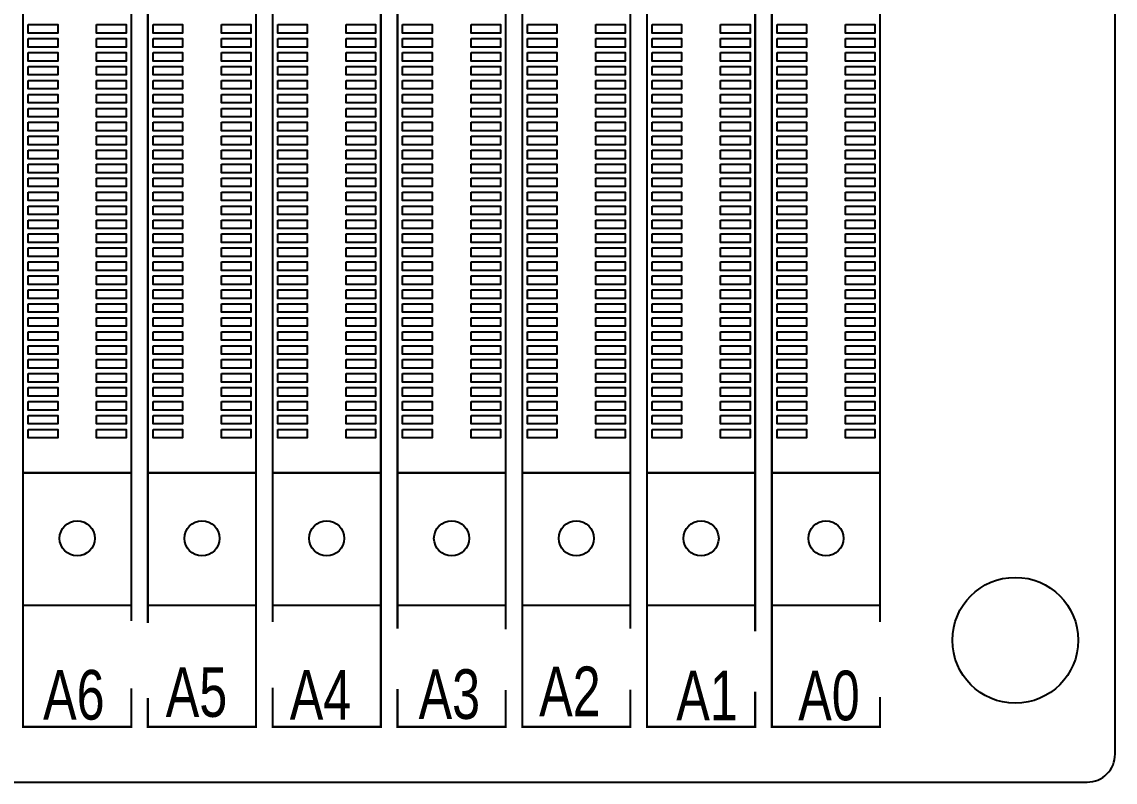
# Model space of a CAD drawing. Extents: x 0 to 344, y -1 to 330.
# Drawn here: x 251.9 to 330.2, y 0 to 54.5 of the extents above; entities that cross this region are included whole.
import ezdxf

# ---------------------------------------------------------------- set-up
doc = ezdxf.new("R2010")
doc.units = 0
for name, color, linetype in [('BOARD_GEOMETRY_OUTLINE', 2, 'CONTINUOUS'), ('BOARD_GEOMETRY_SILKSCREEN_TOP', 1, 'CONTINUOUS'), ('PACKAGE_GEOMETRY_SILKSCREEN_TOP', 3, 'CONTINUOUS'), ('PIN_TOP', 4, 'CONTINUOUS')]:
    doc.layers.add(name, color=color, linetype=linetype)

msp = doc.modelspace()

# ---------------------------------------------------------------- linework, layer by layer
at = {"layer": 'BOARD_GEOMETRY_OUTLINE'}
msp.add_lwpolyline([(0, 328.200004), (0, 1.999996, 0.414214), (1.999996, 0), (328.200004, 0, 0.414214), (330.2, 1.999996), (330.2, 328.200004, 0.414214), (328.200004, 330.2), (1.999996, 330.2, 0.414214)], format="xyb", close=True, dxfattribs=at)
msp.add_lwpolyline([(0, 328.200004), (0, 1.999996, 0.414214), (1.999996, 0), (328.200004, 0, 0.414214), (330.2, 1.999996)], format="xyb", dxfattribs=at)
at = {"layer": 'PACKAGE_GEOMETRY_SILKSCREEN_TOP', "const_width": 0.1524}
for points in [[(259.715254, 168.959784), (251.965206, 168.959784), (251.965206, 3.95986), (259.715254, 3.95986), (259.715254, 6.709918)], [(259.715254, 11.543284), (259.715254, 168.959784)], [(260.905244, 6.02615), (260.905244, 3.95986), (268.655292, 3.95986), (268.655292, 168.959784)], [(268.655292, 168.959784), (260.905244, 168.959784), (260.905244, 11.400282)], [(269.845282, 6.757416), (269.845282, 3.95986), (277.59533, 3.95986), (277.59533, 168.959784)], [(277.59533, 168.959784), (269.845282, 168.959784), (269.845282, 11.47953)], [(286.535368, 168.959784), (278.78532, 168.959784), (278.78532, 10.98677)], [(286.535368, 10.95502), (286.535368, 168.959784)], [(295.475406, 168.959784), (287.725358, 168.959784), (287.725358, 3.95986), (295.475406, 3.95986), (295.475406, 6.630416)], [(295.475406, 10.98677), (295.475406, 168.959784)], [(304.415444, 168.959784), (296.665396, 168.959784), (296.665396, 3.95986), (304.415444, 3.95986), (304.415444, 6.471158)], [(304.415444, 10.795762), (304.415444, 168.959784)], [(313.355482, 168.959784), (305.605434, 168.959784), (305.605434, 3.95986), (313.355482, 3.95986), (313.355482, 6.08965)], [(313.355482, 11.47953), (313.355482, 168.959784)], [(259.715254, 22.159722), (251.965206, 22.159722)], [(268.655292, 22.159722), (260.905244, 22.159722)], [(277.59533, 22.159722), (269.845282, 22.159722)], [(286.535368, 22.159722), (278.78532, 22.159722)], [(295.475406, 22.159722), (287.725358, 22.159722)], [(304.415444, 22.159722), (296.665396, 22.159722)], [(313.355482, 22.159722), (305.605434, 22.159722)], [(259.715254, 12.659868), (251.965206, 12.659868)], [(252.34011, 12.659868), (259.340096, 12.659868)], [(268.655292, 12.659868), (260.905244, 12.659868)], [(261.280148, 12.659868), (268.280134, 12.659868)], [(277.59533, 12.659868), (269.845282, 12.659868)], [(270.220186, 12.659868), (277.220172, 12.659868)], [(286.535368, 12.659868), (278.78532, 12.659868)], [(279.160224, 12.659868), (286.16021, 12.659868)], [(295.475406, 12.659868), (287.725358, 12.659868)], [(288.100262, 12.659868), (295.100248, 12.659868)], [(304.415444, 12.659868), (296.665396, 12.659868)], [(297.0403, 12.659868), (304.040286, 12.659868)], [(313.355482, 12.659868), (305.605434, 12.659868)], [(305.980338, 12.659868), (312.980324, 12.659868)], [(278.78532, 6.662166), (278.78532, 3.95986), (286.535368, 3.95986), (286.535368, 6.598412)]]:
    msp.add_lwpolyline(points, dxfattribs=at)
at = {"layer": 'PIN_TOP'}
for points in [[(252.336046, 54.26456), (254.444246, 54.26456), (254.444246, 53.65496), (252.336046, 53.65496)], [(257.23596, 54.26456), (259.34416, 54.26456), (259.34416, 53.65496), (257.23596, 53.65496)], [(261.276084, 54.26456), (263.384284, 54.26456), (263.384284, 53.65496), (261.276084, 53.65496)], [(266.175998, 54.26456), (268.284198, 54.26456), (268.284198, 53.65496), (266.175998, 53.65496)], [(270.216122, 54.26456), (272.324322, 54.26456), (272.324322, 53.65496), (270.216122, 53.65496)], [(275.116036, 54.26456), (277.224236, 54.26456), (277.224236, 53.65496), (275.116036, 53.65496)], [(279.15616, 54.26456), (281.26436, 54.26456), (281.26436, 53.65496), (279.15616, 53.65496)], [(284.056074, 54.26456), (286.164274, 54.26456), (286.164274, 53.65496), (284.056074, 53.65496)], [(288.096198, 54.26456), (290.204398, 54.26456), (290.204398, 53.65496), (288.096198, 53.65496)], [(292.996112, 54.26456), (295.104312, 54.26456), (295.104312, 53.65496), (292.996112, 53.65496)], [(297.036236, 54.26456), (299.144436, 54.26456), (299.144436, 53.65496), (297.036236, 53.65496)], [(301.93615, 54.26456), (304.04435, 54.26456), (304.04435, 53.65496), (301.93615, 53.65496)], [(305.976274, 54.26456), (308.084474, 54.26456), (308.084474, 53.65496), (305.976274, 53.65496)], [(310.876188, 54.26456), (312.984388, 54.26456), (312.984388, 53.65496), (310.876188, 53.65496)], [(252.336046, 53.264562), (254.444246, 53.264562), (254.444246, 52.654962), (252.336046, 52.654962)], [(257.23596, 53.264562), (259.34416, 53.264562), (259.34416, 52.654962), (257.23596, 52.654962)], [(261.276084, 53.264562), (263.384284, 53.264562), (263.384284, 52.654962), (261.276084, 52.654962)], [(266.175998, 53.264562), (268.284198, 53.264562), (268.284198, 52.654962), (266.175998, 52.654962)], [(270.216122, 53.264562), (272.324322, 53.264562), (272.324322, 52.654962), (270.216122, 52.654962)], [(275.116036, 53.264562), (277.224236, 53.264562), (277.224236, 52.654962), (275.116036, 52.654962)], [(279.15616, 53.264562), (281.26436, 53.264562), (281.26436, 52.654962), (279.15616, 52.654962)], [(284.056074, 53.264562), (286.164274, 53.264562), (286.164274, 52.654962), (284.056074, 52.654962)], [(288.096198, 53.264562), (290.204398, 53.264562), (290.204398, 52.654962), (288.096198, 52.654962)], [(292.996112, 53.264562), (295.104312, 53.264562), (295.104312, 52.654962), (292.996112, 52.654962)], [(297.036236, 53.264562), (299.144436, 53.264562), (299.144436, 52.654962), (297.036236, 52.654962)], [(301.93615, 53.264562), (304.04435, 53.264562), (304.04435, 52.654962), (301.93615, 52.654962)], [(305.976274, 53.264562), (308.084474, 53.264562), (308.084474, 52.654962), (305.976274, 52.654962)], [(310.876188, 53.264562), (312.984388, 53.264562), (312.984388, 52.654962), (310.876188, 52.654962)], [(252.336046, 52.264564), (254.444246, 52.264564), (254.444246, 51.654964), (252.336046, 51.654964)], [(257.23596, 52.264564), (259.34416, 52.264564), (259.34416, 51.654964), (257.23596, 51.654964)], [(261.276084, 52.264564), (263.384284, 52.264564), (263.384284, 51.654964), (261.276084, 51.654964)], [(266.175998, 52.264564), (268.284198, 52.264564), (268.284198, 51.654964), (266.175998, 51.654964)], [(270.216122, 52.264564), (272.324322, 52.264564), (272.324322, 51.654964), (270.216122, 51.654964)], [(275.116036, 52.264564), (277.224236, 52.264564), (277.224236, 51.654964), (275.116036, 51.654964)], [(279.15616, 52.264564), (281.26436, 52.264564), (281.26436, 51.654964), (279.15616, 51.654964)], [(284.056074, 52.264564), (286.164274, 52.264564), (286.164274, 51.654964), (284.056074, 51.654964)], [(288.096198, 52.264564), (290.204398, 52.264564), (290.204398, 51.654964), (288.096198, 51.654964)], [(292.996112, 52.264564), (295.104312, 52.264564), (295.104312, 51.654964), (292.996112, 51.654964)], [(297.036236, 52.264564), (299.144436, 52.264564), (299.144436, 51.654964), (297.036236, 51.654964)], [(301.93615, 52.264564), (304.04435, 52.264564), (304.04435, 51.654964), (301.93615, 51.654964)], [(305.976274, 52.264564), (308.084474, 52.264564), (308.084474, 51.654964), (305.976274, 51.654964)], [(310.876188, 52.264564), (312.984388, 52.264564), (312.984388, 51.654964), (310.876188, 51.654964)], [(252.336046, 51.264566), (254.444246, 51.264566), (254.444246, 50.654966), (252.336046, 50.654966)], [(257.23596, 51.264566), (259.34416, 51.264566), (259.34416, 50.654966), (257.23596, 50.654966)], [(261.276084, 51.264566), (263.384284, 51.264566), (263.384284, 50.654966), (261.276084, 50.654966)], [(266.175998, 51.264566), (268.284198, 51.264566), (268.284198, 50.654966), (266.175998, 50.654966)], [(270.216122, 51.264566), (272.324322, 51.264566), (272.324322, 50.654966), (270.216122, 50.654966)], [(275.116036, 51.264566), (277.224236, 51.264566), (277.224236, 50.654966), (275.116036, 50.654966)], [(279.15616, 51.264566), (281.26436, 51.264566), (281.26436, 50.654966), (279.15616, 50.654966)], [(284.056074, 51.264566), (286.164274, 51.264566), (286.164274, 50.654966), (284.056074, 50.654966)], [(288.096198, 51.264566), (290.204398, 51.264566), (290.204398, 50.654966), (288.096198, 50.654966)], [(292.996112, 51.264566), (295.104312, 51.264566), (295.104312, 50.654966), (292.996112, 50.654966)], [(297.036236, 51.264566), (299.144436, 51.264566), (299.144436, 50.654966), (297.036236, 50.654966)], [(301.93615, 51.264566), (304.04435, 51.264566), (304.04435, 50.654966), (301.93615, 50.654966)], [(305.976274, 51.264566), (308.084474, 51.264566), (308.084474, 50.654966), (305.976274, 50.654966)], [(310.876188, 51.264566), (312.984388, 51.264566), (312.984388, 50.654966), (310.876188, 50.654966)], [(252.336046, 50.264568), (254.444246, 50.264568), (254.444246, 49.654968), (252.336046, 49.654968)], [(257.23596, 50.264568), (259.34416, 50.264568), (259.34416, 49.654968), (257.23596, 49.654968)], [(261.276084, 50.264568), (263.384284, 50.264568), (263.384284, 49.654968), (261.276084, 49.654968)], [(266.175998, 50.264568), (268.284198, 50.264568), (268.284198, 49.654968), (266.175998, 49.654968)], [(270.216122, 50.264568), (272.324322, 50.264568), (272.324322, 49.654968), (270.216122, 49.654968)], [(275.116036, 50.264568), (277.224236, 50.264568), (277.224236, 49.654968), (275.116036, 49.654968)], [(279.15616, 50.264568), (281.26436, 50.264568), (281.26436, 49.654968), (279.15616, 49.654968)], [(284.056074, 50.264568), (286.164274, 50.264568), (286.164274, 49.654968), (284.056074, 49.654968)], [(288.096198, 50.264568), (290.204398, 50.264568), (290.204398, 49.654968), (288.096198, 49.654968)], [(292.996112, 50.264568), (295.104312, 50.264568), (295.104312, 49.654968), (292.996112, 49.654968)], [(297.036236, 50.264568), (299.144436, 50.264568), (299.144436, 49.654968), (297.036236, 49.654968)], [(301.93615, 50.264568), (304.04435, 50.264568), (304.04435, 49.654968), (301.93615, 49.654968)], [(305.976274, 50.264568), (308.084474, 50.264568), (308.084474, 49.654968), (305.976274, 49.654968)], [(310.876188, 50.264568), (312.984388, 50.264568), (312.984388, 49.654968), (310.876188, 49.654968)], [(252.336046, 49.26457), (254.444246, 49.26457), (254.444246, 48.65497), (252.336046, 48.65497)], [(257.23596, 49.26457), (259.34416, 49.26457), (259.34416, 48.65497), (257.23596, 48.65497)], [(261.276084, 49.26457), (263.384284, 49.26457), (263.384284, 48.65497), (261.276084, 48.65497)], [(266.175998, 49.26457), (268.284198, 49.26457), (268.284198, 48.65497), (266.175998, 48.65497)], [(270.216122, 49.26457), (272.324322, 49.26457), (272.324322, 48.65497), (270.216122, 48.65497)], [(275.116036, 49.26457), (277.224236, 49.26457), (277.224236, 48.65497), (275.116036, 48.65497)], [(279.15616, 49.26457), (281.26436, 49.26457), (281.26436, 48.65497), (279.15616, 48.65497)], [(284.056074, 49.26457), (286.164274, 49.26457), (286.164274, 48.65497), (284.056074, 48.65497)], [(288.096198, 49.26457), (290.204398, 49.26457), (290.204398, 48.65497), (288.096198, 48.65497)], [(292.996112, 49.26457), (295.104312, 49.26457), (295.104312, 48.65497), (292.996112, 48.65497)], [(297.036236, 49.26457), (299.144436, 49.26457), (299.144436, 48.65497), (297.036236, 48.65497)], [(301.93615, 49.26457), (304.04435, 49.26457), (304.04435, 48.65497), (301.93615, 48.65497)], [(305.976274, 49.26457), (308.084474, 49.26457), (308.084474, 48.65497), (305.976274, 48.65497)], [(310.876188, 49.26457), (312.984388, 49.26457), (312.984388, 48.65497), (310.876188, 48.65497)], [(252.336046, 48.264572), (254.444246, 48.264572), (254.444246, 47.654972), (252.336046, 47.654972)], [(257.23596, 48.264572), (259.34416, 48.264572), (259.34416, 47.654972), (257.23596, 47.654972)], [(261.276084, 48.264572), (263.384284, 48.264572), (263.384284, 47.654972), (261.276084, 47.654972)], [(266.175998, 48.264572), (268.284198, 48.264572), (268.284198, 47.654972), (266.175998, 47.654972)], [(270.216122, 48.264572), (272.324322, 48.264572), (272.324322, 47.654972), (270.216122, 47.654972)], [(275.116036, 48.264572), (277.224236, 48.264572), (277.224236, 47.654972), (275.116036, 47.654972)], [(279.15616, 48.264572), (281.26436, 48.264572), (281.26436, 47.654972), (279.15616, 47.654972)], [(284.056074, 48.264572), (286.164274, 48.264572), (286.164274, 47.654972), (284.056074, 47.654972)], [(288.096198, 48.264572), (290.204398, 48.264572), (290.204398, 47.654972), (288.096198, 47.654972)], [(292.996112, 48.264572), (295.104312, 48.264572), (295.104312, 47.654972), (292.996112, 47.654972)], [(297.036236, 48.264572), (299.144436, 48.264572), (299.144436, 47.654972), (297.036236, 47.654972)], [(301.93615, 48.264572), (304.04435, 48.264572), (304.04435, 47.654972), (301.93615, 47.654972)], [(305.976274, 48.264572), (308.084474, 48.264572), (308.084474, 47.654972), (305.976274, 47.654972)], [(310.876188, 48.264572), (312.984388, 48.264572), (312.984388, 47.654972), (310.876188, 47.654972)], [(252.336046, 47.264574), (254.444246, 47.264574), (254.444246, 46.654974), (252.336046, 46.654974)], [(257.23596, 47.264574), (259.34416, 47.264574), (259.34416, 46.654974), (257.23596, 46.654974)], [(261.276084, 47.264574), (263.384284, 47.264574), (263.384284, 46.654974), (261.276084, 46.654974)], [(266.175998, 47.264574), (268.284198, 47.264574), (268.284198, 46.654974), (266.175998, 46.654974)], [(270.216122, 47.264574), (272.324322, 47.264574), (272.324322, 46.654974), (270.216122, 46.654974)], [(275.116036, 47.264574), (277.224236, 47.264574), (277.224236, 46.654974), (275.116036, 46.654974)], [(279.15616, 47.264574), (281.26436, 47.264574), (281.26436, 46.654974), (279.15616, 46.654974)], [(284.056074, 47.264574), (286.164274, 47.264574), (286.164274, 46.654974), (284.056074, 46.654974)], [(288.096198, 47.264574), (290.204398, 47.264574), (290.204398, 46.654974), (288.096198, 46.654974)], [(292.996112, 47.264574), (295.104312, 47.264574), (295.104312, 46.654974), (292.996112, 46.654974)], [(297.036236, 47.264574), (299.144436, 47.264574), (299.144436, 46.654974), (297.036236, 46.654974)], [(301.93615, 47.264574), (304.04435, 47.264574), (304.04435, 46.654974), (301.93615, 46.654974)], [(305.976274, 47.264574), (308.084474, 47.264574), (308.084474, 46.654974), (305.976274, 46.654974)], [(310.876188, 47.264574), (312.984388, 47.264574), (312.984388, 46.654974), (310.876188, 46.654974)], [(252.336046, 46.264576), (254.444246, 46.264576), (254.444246, 45.654976), (252.336046, 45.654976)], [(257.23596, 46.264576), (259.34416, 46.264576), (259.34416, 45.654976), (257.23596, 45.654976)], [(261.276084, 46.264576), (263.384284, 46.264576), (263.384284, 45.654976), (261.276084, 45.654976)], [(266.175998, 46.264576), (268.284198, 46.264576), (268.284198, 45.654976), (266.175998, 45.654976)], [(270.216122, 46.264576), (272.324322, 46.264576), (272.324322, 45.654976), (270.216122, 45.654976)], [(275.116036, 46.264576), (277.224236, 46.264576), (277.224236, 45.654976), (275.116036, 45.654976)], [(279.15616, 46.264576), (281.26436, 46.264576), (281.26436, 45.654976), (279.15616, 45.654976)], [(284.056074, 46.264576), (286.164274, 46.264576), (286.164274, 45.654976), (284.056074, 45.654976)], [(288.096198, 46.264576), (290.204398, 46.264576), (290.204398, 45.654976), (288.096198, 45.654976)], [(292.996112, 46.264576), (295.104312, 46.264576), (295.104312, 45.654976), (292.996112, 45.654976)], [(297.036236, 46.264576), (299.144436, 46.264576), (299.144436, 45.654976), (297.036236, 45.654976)], [(301.93615, 46.264576), (304.04435, 46.264576), (304.04435, 45.654976), (301.93615, 45.654976)], [(305.976274, 46.264576), (308.084474, 46.264576), (308.084474, 45.654976), (305.976274, 45.654976)], [(310.876188, 46.264576), (312.984388, 46.264576), (312.984388, 45.654976), (310.876188, 45.654976)], [(252.336046, 45.264578), (254.444246, 45.264578), (254.444246, 44.654978), (252.336046, 44.654978)], [(257.23596, 45.264578), (259.34416, 45.264578), (259.34416, 44.654978), (257.23596, 44.654978)], [(261.276084, 45.264578), (263.384284, 45.264578), (263.384284, 44.654978), (261.276084, 44.654978)], [(266.175998, 45.264578), (268.284198, 45.264578), (268.284198, 44.654978), (266.175998, 44.654978)], [(270.216122, 45.264578), (272.324322, 45.264578), (272.324322, 44.654978), (270.216122, 44.654978)], [(275.116036, 45.264578), (277.224236, 45.264578), (277.224236, 44.654978), (275.116036, 44.654978)], [(279.15616, 45.264578), (281.26436, 45.264578), (281.26436, 44.654978), (279.15616, 44.654978)], [(284.056074, 45.264578), (286.164274, 45.264578), (286.164274, 44.654978), (284.056074, 44.654978)], [(288.096198, 45.264578), (290.204398, 45.264578), (290.204398, 44.654978), (288.096198, 44.654978)], [(292.996112, 45.264578), (295.104312, 45.264578), (295.104312, 44.654978), (292.996112, 44.654978)], [(297.036236, 45.264578), (299.144436, 45.264578), (299.144436, 44.654978), (297.036236, 44.654978)], [(301.93615, 45.264578), (304.04435, 45.264578), (304.04435, 44.654978), (301.93615, 44.654978)], [(305.976274, 45.264578), (308.084474, 45.264578), (308.084474, 44.654978), (305.976274, 44.654978)], [(310.876188, 45.264578), (312.984388, 45.264578), (312.984388, 44.654978), (310.876188, 44.654978)], [(252.336046, 44.26458), (254.444246, 44.26458), (254.444246, 43.65498), (252.336046, 43.65498)], [(257.23596, 44.26458), (259.34416, 44.26458), (259.34416, 43.65498), (257.23596, 43.65498)], [(261.276084, 44.26458), (263.384284, 44.26458), (263.384284, 43.65498), (261.276084, 43.65498)], [(266.175998, 44.26458), (268.284198, 44.26458), (268.284198, 43.65498), (266.175998, 43.65498)], [(270.216122, 44.26458), (272.324322, 44.26458), (272.324322, 43.65498), (270.216122, 43.65498)], [(275.116036, 44.26458), (277.224236, 44.26458), (277.224236, 43.65498), (275.116036, 43.65498)], [(279.15616, 44.26458), (281.26436, 44.26458), (281.26436, 43.65498), (279.15616, 43.65498)], [(284.056074, 44.26458), (286.164274, 44.26458), (286.164274, 43.65498), (284.056074, 43.65498)], [(288.096198, 44.26458), (290.204398, 44.26458), (290.204398, 43.65498), (288.096198, 43.65498)], [(292.996112, 44.26458), (295.104312, 44.26458), (295.104312, 43.65498), (292.996112, 43.65498)], [(297.036236, 44.26458), (299.144436, 44.26458), (299.144436, 43.65498), (297.036236, 43.65498)], [(301.93615, 44.26458), (304.04435, 44.26458), (304.04435, 43.65498), (301.93615, 43.65498)], [(305.976274, 44.26458), (308.084474, 44.26458), (308.084474, 43.65498), (305.976274, 43.65498)], [(310.876188, 44.26458), (312.984388, 44.26458), (312.984388, 43.65498), (310.876188, 43.65498)], [(252.336046, 43.264582), (254.444246, 43.264582), (254.444246, 42.654982), (252.336046, 42.654982)], [(257.23596, 43.264582), (259.34416, 43.264582), (259.34416, 42.654982), (257.23596, 42.654982)], [(261.276084, 43.264582), (263.384284, 43.264582), (263.384284, 42.654982), (261.276084, 42.654982)], [(266.175998, 43.264582), (268.284198, 43.264582), (268.284198, 42.654982), (266.175998, 42.654982)], [(270.216122, 43.264582), (272.324322, 43.264582), (272.324322, 42.654982), (270.216122, 42.654982)], [(275.116036, 43.264582), (277.224236, 43.264582), (277.224236, 42.654982), (275.116036, 42.654982)], [(279.15616, 43.264582), (281.26436, 43.264582), (281.26436, 42.654982), (279.15616, 42.654982)], [(284.056074, 43.264582), (286.164274, 43.264582), (286.164274, 42.654982), (284.056074, 42.654982)], [(288.096198, 43.264582), (290.204398, 43.264582), (290.204398, 42.654982), (288.096198, 42.654982)], [(292.996112, 43.264582), (295.104312, 43.264582), (295.104312, 42.654982), (292.996112, 42.654982)], [(297.036236, 43.264582), (299.144436, 43.264582), (299.144436, 42.654982), (297.036236, 42.654982)], [(301.93615, 43.264582), (304.04435, 43.264582), (304.04435, 42.654982), (301.93615, 42.654982)], [(305.976274, 43.264582), (308.084474, 43.264582), (308.084474, 42.654982), (305.976274, 42.654982)], [(310.876188, 43.264582), (312.984388, 43.264582), (312.984388, 42.654982), (310.876188, 42.654982)], [(252.336046, 42.264584), (254.444246, 42.264584), (254.444246, 41.654984), (252.336046, 41.654984)], [(257.23596, 42.264584), (259.34416, 42.264584), (259.34416, 41.654984), (257.23596, 41.654984)], [(261.276084, 42.264584), (263.384284, 42.264584), (263.384284, 41.654984), (261.276084, 41.654984)], [(266.175998, 42.264584), (268.284198, 42.264584), (268.284198, 41.654984), (266.175998, 41.654984)], [(270.216122, 42.264584), (272.324322, 42.264584), (272.324322, 41.654984), (270.216122, 41.654984)], [(275.116036, 42.264584), (277.224236, 42.264584), (277.224236, 41.654984), (275.116036, 41.654984)], [(279.15616, 42.264584), (281.26436, 42.264584), (281.26436, 41.654984), (279.15616, 41.654984)], [(284.056074, 42.264584), (286.164274, 42.264584), (286.164274, 41.654984), (284.056074, 41.654984)], [(288.096198, 42.264584), (290.204398, 42.264584), (290.204398, 41.654984), (288.096198, 41.654984)], [(292.996112, 42.264584), (295.104312, 42.264584), (295.104312, 41.654984), (292.996112, 41.654984)], [(297.036236, 42.264584), (299.144436, 42.264584), (299.144436, 41.654984), (297.036236, 41.654984)], [(301.93615, 42.264584), (304.04435, 42.264584), (304.04435, 41.654984), (301.93615, 41.654984)], [(305.976274, 42.264584), (308.084474, 42.264584), (308.084474, 41.654984), (305.976274, 41.654984)], [(310.876188, 42.264584), (312.984388, 42.264584), (312.984388, 41.654984), (310.876188, 41.654984)], [(252.336046, 41.264586), (254.444246, 41.264586), (254.444246, 40.654986), (252.336046, 40.654986)], [(257.23596, 41.264586), (259.34416, 41.264586), (259.34416, 40.654986), (257.23596, 40.654986)], [(261.276084, 41.264586), (263.384284, 41.264586), (263.384284, 40.654986), (261.276084, 40.654986)], [(266.175998, 41.264586), (268.284198, 41.264586), (268.284198, 40.654986), (266.175998, 40.654986)], [(270.216122, 41.264586), (272.324322, 41.264586), (272.324322, 40.654986), (270.216122, 40.654986)], [(275.116036, 41.264586), (277.224236, 41.264586), (277.224236, 40.654986), (275.116036, 40.654986)], [(279.15616, 41.264586), (281.26436, 41.264586), (281.26436, 40.654986), (279.15616, 40.654986)], [(284.056074, 41.264586), (286.164274, 41.264586), (286.164274, 40.654986), (284.056074, 40.654986)], [(288.096198, 41.264586), (290.204398, 41.264586), (290.204398, 40.654986), (288.096198, 40.654986)], [(292.996112, 41.264586), (295.104312, 41.264586), (295.104312, 40.654986), (292.996112, 40.654986)], [(297.036236, 41.264586), (299.144436, 41.264586), (299.144436, 40.654986), (297.036236, 40.654986)], [(301.93615, 41.264586), (304.04435, 41.264586), (304.04435, 40.654986), (301.93615, 40.654986)], [(305.976274, 41.264586), (308.084474, 41.264586), (308.084474, 40.654986), (305.976274, 40.654986)], [(310.876188, 41.264586), (312.984388, 41.264586), (312.984388, 40.654986), (310.876188, 40.654986)], [(252.336046, 40.264588), (254.444246, 40.264588), (254.444246, 39.654988), (252.336046, 39.654988)], [(257.23596, 40.264588), (259.34416, 40.264588), (259.34416, 39.654988), (257.23596, 39.654988)], [(261.276084, 40.264588), (263.384284, 40.264588), (263.384284, 39.654988), (261.276084, 39.654988)], [(266.175998, 40.264588), (268.284198, 40.264588), (268.284198, 39.654988), (266.175998, 39.654988)], [(270.216122, 40.264588), (272.324322, 40.264588), (272.324322, 39.654988), (270.216122, 39.654988)], [(275.116036, 40.264588), (277.224236, 40.264588), (277.224236, 39.654988), (275.116036, 39.654988)], [(279.15616, 40.264588), (281.26436, 40.264588), (281.26436, 39.654988), (279.15616, 39.654988)], [(284.056074, 40.264588), (286.164274, 40.264588), (286.164274, 39.654988), (284.056074, 39.654988)], [(288.096198, 40.264588), (290.204398, 40.264588), (290.204398, 39.654988), (288.096198, 39.654988)], [(292.996112, 40.264588), (295.104312, 40.264588), (295.104312, 39.654988), (292.996112, 39.654988)], [(297.036236, 40.264588), (299.144436, 40.264588), (299.144436, 39.654988), (297.036236, 39.654988)], [(301.93615, 40.264588), (304.04435, 40.264588), (304.04435, 39.654988), (301.93615, 39.654988)], [(305.976274, 40.264588), (308.084474, 40.264588), (308.084474, 39.654988), (305.976274, 39.654988)], [(310.876188, 40.264588), (312.984388, 40.264588), (312.984388, 39.654988), (310.876188, 39.654988)], [(252.336046, 39.26459), (254.444246, 39.26459), (254.444246, 38.65499), (252.336046, 38.65499)], [(257.23596, 39.26459), (259.34416, 39.26459), (259.34416, 38.65499), (257.23596, 38.65499)], [(261.276084, 39.26459), (263.384284, 39.26459), (263.384284, 38.65499), (261.276084, 38.65499)], [(266.175998, 39.26459), (268.284198, 39.26459), (268.284198, 38.65499), (266.175998, 38.65499)], [(270.216122, 39.26459), (272.324322, 39.26459), (272.324322, 38.65499), (270.216122, 38.65499)], [(275.116036, 39.26459), (277.224236, 39.26459), (277.224236, 38.65499), (275.116036, 38.65499)], [(279.15616, 39.26459), (281.26436, 39.26459), (281.26436, 38.65499), (279.15616, 38.65499)], [(284.056074, 39.26459), (286.164274, 39.26459), (286.164274, 38.65499), (284.056074, 38.65499)], [(288.096198, 39.26459), (290.204398, 39.26459), (290.204398, 38.65499), (288.096198, 38.65499)], [(292.996112, 39.26459), (295.104312, 39.26459), (295.104312, 38.65499), (292.996112, 38.65499)], [(297.036236, 39.26459), (299.144436, 39.26459), (299.144436, 38.65499), (297.036236, 38.65499)], [(301.93615, 39.26459), (304.04435, 39.26459), (304.04435, 38.65499), (301.93615, 38.65499)], [(305.976274, 39.26459), (308.084474, 39.26459), (308.084474, 38.65499), (305.976274, 38.65499)], [(310.876188, 39.26459), (312.984388, 39.26459), (312.984388, 38.65499), (310.876188, 38.65499)], [(252.336046, 38.264592), (254.444246, 38.264592), (254.444246, 37.654992), (252.336046, 37.654992)], [(257.23596, 38.264592), (259.34416, 38.264592), (259.34416, 37.654992), (257.23596, 37.654992)], [(261.276084, 38.264592), (263.384284, 38.264592), (263.384284, 37.654992), (261.276084, 37.654992)], [(266.175998, 38.264592), (268.284198, 38.264592), (268.284198, 37.654992), (266.175998, 37.654992)], [(270.216122, 38.264592), (272.324322, 38.264592), (272.324322, 37.654992), (270.216122, 37.654992)], [(275.116036, 38.264592), (277.224236, 38.264592), (277.224236, 37.654992), (275.116036, 37.654992)], [(279.15616, 38.264592), (281.26436, 38.264592), (281.26436, 37.654992), (279.15616, 37.654992)], [(284.056074, 38.264592), (286.164274, 38.264592), (286.164274, 37.654992), (284.056074, 37.654992)], [(288.096198, 38.264592), (290.204398, 38.264592), (290.204398, 37.654992), (288.096198, 37.654992)], [(292.996112, 38.264592), (295.104312, 38.264592), (295.104312, 37.654992), (292.996112, 37.654992)], [(297.036236, 38.264592), (299.144436, 38.264592), (299.144436, 37.654992), (297.036236, 37.654992)], [(301.93615, 38.264592), (304.04435, 38.264592), (304.04435, 37.654992), (301.93615, 37.654992)], [(305.976274, 38.264592), (308.084474, 38.264592), (308.084474, 37.654992), (305.976274, 37.654992)], [(310.876188, 38.264592), (312.984388, 38.264592), (312.984388, 37.654992), (310.876188, 37.654992)], [(252.336046, 37.264594), (254.444246, 37.264594), (254.444246, 36.654994), (252.336046, 36.654994)], [(257.23596, 37.264594), (259.34416, 37.264594), (259.34416, 36.654994), (257.23596, 36.654994)], [(261.276084, 37.264594), (263.384284, 37.264594), (263.384284, 36.654994), (261.276084, 36.654994)], [(266.175998, 37.264594), (268.284198, 37.264594), (268.284198, 36.654994), (266.175998, 36.654994)], [(270.216122, 37.264594), (272.324322, 37.264594), (272.324322, 36.654994), (270.216122, 36.654994)], [(275.116036, 37.264594), (277.224236, 37.264594), (277.224236, 36.654994), (275.116036, 36.654994)], [(279.15616, 37.264594), (281.26436, 37.264594), (281.26436, 36.654994), (279.15616, 36.654994)], [(284.056074, 37.264594), (286.164274, 37.264594), (286.164274, 36.654994), (284.056074, 36.654994)], [(288.096198, 37.264594), (290.204398, 37.264594), (290.204398, 36.654994), (288.096198, 36.654994)], [(292.996112, 37.264594), (295.104312, 37.264594), (295.104312, 36.654994), (292.996112, 36.654994)], [(297.036236, 37.264594), (299.144436, 37.264594), (299.144436, 36.654994), (297.036236, 36.654994)], [(301.93615, 37.264594), (304.04435, 37.264594), (304.04435, 36.654994), (301.93615, 36.654994)], [(305.976274, 37.264594), (308.084474, 37.264594), (308.084474, 36.654994), (305.976274, 36.654994)], [(310.876188, 37.264594), (312.984388, 37.264594), (312.984388, 36.654994), (310.876188, 36.654994)], [(252.336046, 36.264596), (254.444246, 36.264596), (254.444246, 35.654996), (252.336046, 35.654996)], [(257.23596, 36.264596), (259.34416, 36.264596), (259.34416, 35.654996), (257.23596, 35.654996)], [(261.276084, 36.264596), (263.384284, 36.264596), (263.384284, 35.654996), (261.276084, 35.654996)], [(266.175998, 36.264596), (268.284198, 36.264596), (268.284198, 35.654996), (266.175998, 35.654996)], [(270.216122, 36.264596), (272.324322, 36.264596), (272.324322, 35.654996), (270.216122, 35.654996)], [(275.116036, 36.264596), (277.224236, 36.264596), (277.224236, 35.654996), (275.116036, 35.654996)], [(279.15616, 36.264596), (281.26436, 36.264596), (281.26436, 35.654996), (279.15616, 35.654996)], [(284.056074, 36.264596), (286.164274, 36.264596), (286.164274, 35.654996), (284.056074, 35.654996)], [(288.096198, 36.264596), (290.204398, 36.264596), (290.204398, 35.654996), (288.096198, 35.654996)], [(292.996112, 36.264596), (295.104312, 36.264596), (295.104312, 35.654996), (292.996112, 35.654996)], [(297.036236, 36.264596), (299.144436, 36.264596), (299.144436, 35.654996), (297.036236, 35.654996)], [(301.93615, 36.264596), (304.04435, 36.264596), (304.04435, 35.654996), (301.93615, 35.654996)], [(305.976274, 36.264596), (308.084474, 36.264596), (308.084474, 35.654996), (305.976274, 35.654996)], [(310.876188, 36.264596), (312.984388, 36.264596), (312.984388, 35.654996), (310.876188, 35.654996)], [(252.336046, 35.264598), (254.444246, 35.264598), (254.444246, 34.654998), (252.336046, 34.654998)], [(257.23596, 35.264598), (259.34416, 35.264598), (259.34416, 34.654998), (257.23596, 34.654998)], [(261.276084, 35.264598), (263.384284, 35.264598), (263.384284, 34.654998), (261.276084, 34.654998)], [(266.175998, 35.264598), (268.284198, 35.264598), (268.284198, 34.654998), (266.175998, 34.654998)], [(270.216122, 35.264598), (272.324322, 35.264598), (272.324322, 34.654998), (270.216122, 34.654998)], [(275.116036, 35.264598), (277.224236, 35.264598), (277.224236, 34.654998), (275.116036, 34.654998)], [(279.15616, 35.264598), (281.26436, 35.264598), (281.26436, 34.654998), (279.15616, 34.654998)], [(284.056074, 35.264598), (286.164274, 35.264598), (286.164274, 34.654998), (284.056074, 34.654998)], [(288.096198, 35.264598), (290.204398, 35.264598), (290.204398, 34.654998), (288.096198, 34.654998)], [(292.996112, 35.264598), (295.104312, 35.264598), (295.104312, 34.654998), (292.996112, 34.654998)], [(297.036236, 35.264598), (299.144436, 35.264598), (299.144436, 34.654998), (297.036236, 34.654998)], [(301.93615, 35.264598), (304.04435, 35.264598), (304.04435, 34.654998), (301.93615, 34.654998)], [(305.976274, 35.264598), (308.084474, 35.264598), (308.084474, 34.654998), (305.976274, 34.654998)], [(310.876188, 35.264598), (312.984388, 35.264598), (312.984388, 34.654998), (310.876188, 34.654998)], [(252.336046, 34.2646), (254.444246, 34.2646), (254.444246, 33.655), (252.336046, 33.655)], [(257.23596, 34.2646), (259.34416, 34.2646), (259.34416, 33.655), (257.23596, 33.655)], [(261.276084, 34.2646), (263.384284, 34.2646), (263.384284, 33.655), (261.276084, 33.655)], [(266.175998, 34.2646), (268.284198, 34.2646), (268.284198, 33.655), (266.175998, 33.655)], [(270.216122, 34.2646), (272.324322, 34.2646), (272.324322, 33.655), (270.216122, 33.655)], [(275.116036, 34.2646), (277.224236, 34.2646), (277.224236, 33.655), (275.116036, 33.655)], [(279.15616, 34.2646), (281.26436, 34.2646), (281.26436, 33.655), (279.15616, 33.655)], [(284.056074, 34.2646), (286.164274, 34.2646), (286.164274, 33.655), (284.056074, 33.655)], [(288.096198, 34.2646), (290.204398, 34.2646), (290.204398, 33.655), (288.096198, 33.655)], [(292.996112, 34.2646), (295.104312, 34.2646), (295.104312, 33.655), (292.996112, 33.655)], [(297.036236, 34.2646), (299.144436, 34.2646), (299.144436, 33.655), (297.036236, 33.655)], [(301.93615, 34.2646), (304.04435, 34.2646), (304.04435, 33.655), (301.93615, 33.655)], [(305.976274, 34.2646), (308.084474, 34.2646), (308.084474, 33.655), (305.976274, 33.655)], [(310.876188, 34.2646), (312.984388, 34.2646), (312.984388, 33.655), (310.876188, 33.655)], [(252.336046, 33.264602), (254.444246, 33.264602), (254.444246, 32.655002), (252.336046, 32.655002)], [(257.23596, 33.264602), (259.34416, 33.264602), (259.34416, 32.655002), (257.23596, 32.655002)], [(261.276084, 33.264602), (263.384284, 33.264602), (263.384284, 32.655002), (261.276084, 32.655002)], [(266.175998, 33.264602), (268.284198, 33.264602), (268.284198, 32.655002), (266.175998, 32.655002)], [(270.216122, 33.264602), (272.324322, 33.264602), (272.324322, 32.655002), (270.216122, 32.655002)], [(275.116036, 33.264602), (277.224236, 33.264602), (277.224236, 32.655002), (275.116036, 32.655002)], [(279.15616, 33.264602), (281.26436, 33.264602), (281.26436, 32.655002), (279.15616, 32.655002)], [(284.056074, 33.264602), (286.164274, 33.264602), (286.164274, 32.655002), (284.056074, 32.655002)], [(288.096198, 33.264602), (290.204398, 33.264602), (290.204398, 32.655002), (288.096198, 32.655002)], [(292.996112, 33.264602), (295.104312, 33.264602), (295.104312, 32.655002), (292.996112, 32.655002)], [(297.036236, 33.264602), (299.144436, 33.264602), (299.144436, 32.655002), (297.036236, 32.655002)], [(301.93615, 33.264602), (304.04435, 33.264602), (304.04435, 32.655002), (301.93615, 32.655002)], [(305.976274, 33.264602), (308.084474, 33.264602), (308.084474, 32.655002), (305.976274, 32.655002)], [(310.876188, 33.264602), (312.984388, 33.264602), (312.984388, 32.655002), (310.876188, 32.655002)], [(252.336046, 32.264604), (254.444246, 32.264604), (254.444246, 31.655004), (252.336046, 31.655004)], [(257.23596, 32.264604), (259.34416, 32.264604), (259.34416, 31.655004), (257.23596, 31.655004)], [(261.276084, 32.264604), (263.384284, 32.264604), (263.384284, 31.655004), (261.276084, 31.655004)], [(266.175998, 32.264604), (268.284198, 32.264604), (268.284198, 31.655004), (266.175998, 31.655004)], [(270.216122, 32.264604), (272.324322, 32.264604), (272.324322, 31.655004), (270.216122, 31.655004)], [(275.116036, 32.264604), (277.224236, 32.264604), (277.224236, 31.655004), (275.116036, 31.655004)], [(279.15616, 32.264604), (281.26436, 32.264604), (281.26436, 31.655004), (279.15616, 31.655004)], [(284.056074, 32.264604), (286.164274, 32.264604), (286.164274, 31.655004), (284.056074, 31.655004)], [(288.096198, 32.264604), (290.204398, 32.264604), (290.204398, 31.655004), (288.096198, 31.655004)], [(292.996112, 32.264604), (295.104312, 32.264604), (295.104312, 31.655004), (292.996112, 31.655004)], [(297.036236, 32.264604), (299.144436, 32.264604), (299.144436, 31.655004), (297.036236, 31.655004)], [(301.93615, 32.264604), (304.04435, 32.264604), (304.04435, 31.655004), (301.93615, 31.655004)], [(305.976274, 32.264604), (308.084474, 32.264604), (308.084474, 31.655004), (305.976274, 31.655004)], [(310.876188, 32.264604), (312.984388, 32.264604), (312.984388, 31.655004), (310.876188, 31.655004)], [(252.336046, 31.264606), (254.444246, 31.264606), (254.444246, 30.655006), (252.336046, 30.655006)], [(257.23596, 31.264606), (259.34416, 31.264606), (259.34416, 30.655006), (257.23596, 30.655006)], [(261.276084, 31.264606), (263.384284, 31.264606), (263.384284, 30.655006), (261.276084, 30.655006)], [(266.175998, 31.264606), (268.284198, 31.264606), (268.284198, 30.655006), (266.175998, 30.655006)], [(270.216122, 31.264606), (272.324322, 31.264606), (272.324322, 30.655006), (270.216122, 30.655006)], [(275.116036, 31.264606), (277.224236, 31.264606), (277.224236, 30.655006), (275.116036, 30.655006)], [(279.15616, 31.264606), (281.26436, 31.264606), (281.26436, 30.655006), (279.15616, 30.655006)], [(284.056074, 31.264606), (286.164274, 31.264606), (286.164274, 30.655006), (284.056074, 30.655006)], [(288.096198, 31.264606), (290.204398, 31.264606), (290.204398, 30.655006), (288.096198, 30.655006)], [(292.996112, 31.264606), (295.104312, 31.264606), (295.104312, 30.655006), (292.996112, 30.655006)], [(297.036236, 31.264606), (299.144436, 31.264606), (299.144436, 30.655006), (297.036236, 30.655006)], [(301.93615, 31.264606), (304.04435, 31.264606), (304.04435, 30.655006), (301.93615, 30.655006)], [(305.976274, 31.264606), (308.084474, 31.264606), (308.084474, 30.655006), (305.976274, 30.655006)], [(310.876188, 31.264606), (312.984388, 31.264606), (312.984388, 30.655006), (310.876188, 30.655006)], [(252.336046, 30.264608), (254.444246, 30.264608), (254.444246, 29.655008), (252.336046, 29.655008)], [(257.23596, 30.264608), (259.34416, 30.264608), (259.34416, 29.655008), (257.23596, 29.655008)], [(261.276084, 30.264608), (263.384284, 30.264608), (263.384284, 29.655008), (261.276084, 29.655008)], [(266.175998, 30.264608), (268.284198, 30.264608), (268.284198, 29.655008), (266.175998, 29.655008)], [(270.216122, 30.264608), (272.324322, 30.264608), (272.324322, 29.655008), (270.216122, 29.655008)], [(275.116036, 30.264608), (277.224236, 30.264608), (277.224236, 29.655008), (275.116036, 29.655008)], [(279.15616, 30.264608), (281.26436, 30.264608), (281.26436, 29.655008), (279.15616, 29.655008)], [(284.056074, 30.264608), (286.164274, 30.264608), (286.164274, 29.655008), (284.056074, 29.655008)], [(288.096198, 30.264608), (290.204398, 30.264608), (290.204398, 29.655008), (288.096198, 29.655008)], [(292.996112, 30.264608), (295.104312, 30.264608), (295.104312, 29.655008), (292.996112, 29.655008)], [(297.036236, 30.264608), (299.144436, 30.264608), (299.144436, 29.655008), (297.036236, 29.655008)], [(301.93615, 30.264608), (304.04435, 30.264608), (304.04435, 29.655008), (301.93615, 29.655008)], [(305.976274, 30.264608), (308.084474, 30.264608), (308.084474, 29.655008), (305.976274, 29.655008)], [(310.876188, 30.264608), (312.984388, 30.264608), (312.984388, 29.655008), (310.876188, 29.655008)], [(252.336046, 29.26461), (254.444246, 29.26461), (254.444246, 28.65501), (252.336046, 28.65501)], [(257.23596, 29.26461), (259.34416, 29.26461), (259.34416, 28.65501), (257.23596, 28.65501)], [(261.276084, 29.26461), (263.384284, 29.26461), (263.384284, 28.65501), (261.276084, 28.65501)], [(266.175998, 29.26461), (268.284198, 29.26461), (268.284198, 28.65501), (266.175998, 28.65501)], [(270.216122, 29.26461), (272.324322, 29.26461), (272.324322, 28.65501), (270.216122, 28.65501)], [(275.116036, 29.26461), (277.224236, 29.26461), (277.224236, 28.65501), (275.116036, 28.65501)], [(279.15616, 29.26461), (281.26436, 29.26461), (281.26436, 28.65501), (279.15616, 28.65501)], [(284.056074, 29.26461), (286.164274, 29.26461), (286.164274, 28.65501), (284.056074, 28.65501)], [(288.096198, 29.26461), (290.204398, 29.26461), (290.204398, 28.65501), (288.096198, 28.65501)], [(292.996112, 29.26461), (295.104312, 29.26461), (295.104312, 28.65501), (292.996112, 28.65501)], [(297.036236, 29.26461), (299.144436, 29.26461), (299.144436, 28.65501), (297.036236, 28.65501)], [(301.93615, 29.26461), (304.04435, 29.26461), (304.04435, 28.65501), (301.93615, 28.65501)], [(305.976274, 29.26461), (308.084474, 29.26461), (308.084474, 28.65501), (305.976274, 28.65501)], [(310.876188, 29.26461), (312.984388, 29.26461), (312.984388, 28.65501), (310.876188, 28.65501)], [(252.336046, 28.264612), (254.444246, 28.264612), (254.444246, 27.655012), (252.336046, 27.655012)], [(257.23596, 28.264612), (259.34416, 28.264612), (259.34416, 27.655012), (257.23596, 27.655012)], [(261.276084, 28.264612), (263.384284, 28.264612), (263.384284, 27.655012), (261.276084, 27.655012)], [(266.175998, 28.264612), (268.284198, 28.264612), (268.284198, 27.655012), (266.175998, 27.655012)], [(270.216122, 28.264612), (272.324322, 28.264612), (272.324322, 27.655012), (270.216122, 27.655012)], [(275.116036, 28.264612), (277.224236, 28.264612), (277.224236, 27.655012), (275.116036, 27.655012)], [(279.15616, 28.264612), (281.26436, 28.264612), (281.26436, 27.655012), (279.15616, 27.655012)], [(284.056074, 28.264612), (286.164274, 28.264612), (286.164274, 27.655012), (284.056074, 27.655012)], [(288.096198, 28.264612), (290.204398, 28.264612), (290.204398, 27.655012), (288.096198, 27.655012)], [(292.996112, 28.264612), (295.104312, 28.264612), (295.104312, 27.655012), (292.996112, 27.655012)], [(297.036236, 28.264612), (299.144436, 28.264612), (299.144436, 27.655012), (297.036236, 27.655012)], [(301.93615, 28.264612), (304.04435, 28.264612), (304.04435, 27.655012), (301.93615, 27.655012)], [(305.976274, 28.264612), (308.084474, 28.264612), (308.084474, 27.655012), (305.976274, 27.655012)], [(310.876188, 28.264612), (312.984388, 28.264612), (312.984388, 27.655012), (310.876188, 27.655012)], [(252.336046, 27.264614), (254.444246, 27.264614), (254.444246, 26.655014), (252.336046, 26.655014)], [(257.23596, 27.264614), (259.34416, 27.264614), (259.34416, 26.655014), (257.23596, 26.655014)], [(261.276084, 27.264614), (263.384284, 27.264614), (263.384284, 26.655014), (261.276084, 26.655014)], [(266.175998, 27.264614), (268.284198, 27.264614), (268.284198, 26.655014), (266.175998, 26.655014)], [(270.216122, 27.264614), (272.324322, 27.264614), (272.324322, 26.655014), (270.216122, 26.655014)], [(275.116036, 27.264614), (277.224236, 27.264614), (277.224236, 26.655014), (275.116036, 26.655014)], [(279.15616, 27.264614), (281.26436, 27.264614), (281.26436, 26.655014), (279.15616, 26.655014)], [(284.056074, 27.264614), (286.164274, 27.264614), (286.164274, 26.655014), (284.056074, 26.655014)], [(288.096198, 27.264614), (290.204398, 27.264614), (290.204398, 26.655014), (288.096198, 26.655014)], [(292.996112, 27.264614), (295.104312, 27.264614), (295.104312, 26.655014), (292.996112, 26.655014)], [(297.036236, 27.264614), (299.144436, 27.264614), (299.144436, 26.655014), (297.036236, 26.655014)], [(301.93615, 27.264614), (304.04435, 27.264614), (304.04435, 26.655014), (301.93615, 26.655014)], [(305.976274, 27.264614), (308.084474, 27.264614), (308.084474, 26.655014), (305.976274, 26.655014)], [(310.876188, 27.264614), (312.984388, 27.264614), (312.984388, 26.655014), (310.876188, 26.655014)], [(252.336046, 26.264616), (254.444246, 26.264616), (254.444246, 25.655016), (252.336046, 25.655016)], [(257.23596, 26.264616), (259.34416, 26.264616), (259.34416, 25.655016), (257.23596, 25.655016)], [(261.276084, 26.264616), (263.384284, 26.264616), (263.384284, 25.655016), (261.276084, 25.655016)], [(266.175998, 26.264616), (268.284198, 26.264616), (268.284198, 25.655016), (266.175998, 25.655016)], [(270.216122, 26.264616), (272.324322, 26.264616), (272.324322, 25.655016), (270.216122, 25.655016)], [(275.116036, 26.264616), (277.224236, 26.264616), (277.224236, 25.655016), (275.116036, 25.655016)], [(279.15616, 26.264616), (281.26436, 26.264616), (281.26436, 25.655016), (279.15616, 25.655016)], [(284.056074, 26.264616), (286.164274, 26.264616), (286.164274, 25.655016), (284.056074, 25.655016)], [(288.096198, 26.264616), (290.204398, 26.264616), (290.204398, 25.655016), (288.096198, 25.655016)], [(292.996112, 26.264616), (295.104312, 26.264616), (295.104312, 25.655016), (292.996112, 25.655016)], [(297.036236, 26.264616), (299.144436, 26.264616), (299.144436, 25.655016), (297.036236, 25.655016)], [(301.93615, 26.264616), (304.04435, 26.264616), (304.04435, 25.655016), (301.93615, 25.655016)], [(305.976274, 26.264616), (308.084474, 26.264616), (308.084474, 25.655016), (305.976274, 25.655016)], [(310.876188, 26.264616), (312.984388, 26.264616), (312.984388, 25.655016), (310.876188, 25.655016)], [(252.336046, 25.264618), (254.444246, 25.264618), (254.444246, 24.655018), (252.336046, 24.655018)], [(257.23596, 25.264618), (259.34416, 25.264618), (259.34416, 24.655018), (257.23596, 24.655018)], [(261.276084, 25.264618), (263.384284, 25.264618), (263.384284, 24.655018), (261.276084, 24.655018)], [(266.175998, 25.264618), (268.284198, 25.264618), (268.284198, 24.655018), (266.175998, 24.655018)], [(270.216122, 25.264618), (272.324322, 25.264618), (272.324322, 24.655018), (270.216122, 24.655018)], [(275.116036, 25.264618), (277.224236, 25.264618), (277.224236, 24.655018), (275.116036, 24.655018)], [(279.15616, 25.264618), (281.26436, 25.264618), (281.26436, 24.655018), (279.15616, 24.655018)], [(284.056074, 25.264618), (286.164274, 25.264618), (286.164274, 24.655018), (284.056074, 24.655018)], [(288.096198, 25.264618), (290.204398, 25.264618), (290.204398, 24.655018), (288.096198, 24.655018)], [(292.996112, 25.264618), (295.104312, 25.264618), (295.104312, 24.655018), (292.996112, 24.655018)], [(297.036236, 25.264618), (299.144436, 25.264618), (299.144436, 24.655018), (297.036236, 24.655018)], [(301.93615, 25.264618), (304.04435, 25.264618), (304.04435, 24.655018), (301.93615, 24.655018)], [(305.976274, 25.264618), (308.084474, 25.264618), (308.084474, 24.655018), (305.976274, 24.655018)], [(310.876188, 25.264618), (312.984388, 25.264618), (312.984388, 24.655018), (310.876188, 24.655018)]]:
    msp.add_lwpolyline(points, close=True, dxfattribs=at)
for centre, radius in [((255.84023, 17.459706), 1.2573), ((264.780268, 17.459706), 1.2573), ((273.720306, 17.459706), 1.2573), ((282.660344, 17.459706), 1.2573), ((291.600382, 17.459706), 1.2573), ((300.54042, 17.459706), 1.2573), ((309.480458, 17.459706), 1.2573), ((323.0499, 10.16), 4.5085)]:
    msp.add_circle(centre, radius, dxfattribs=at)

# ---------------------------------------------------------------- texts
at = {"layer": 'BOARD_GEOMETRY_SILKSCREEN_TOP', "width": 0.757143}
for s, p in [('A6', (253.400306, 4.478274)), ('A5', (262.18642, 4.675632)), ('A4', (271.07134, 4.478274)), ('A3', (280.3017, 4.52755)), ('A2', (288.939478, 4.724908)), ('A1', (298.762166, 4.428744)), ('A0', (307.499004, 4.428744))]:
    msp.add_text(s, height=3.556, dxfattribs=at).set_placement(p)

doc.saveas('drawing.dxf')
